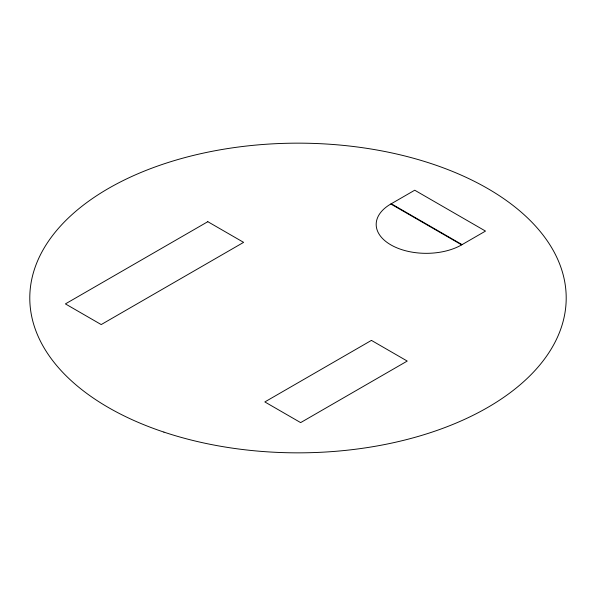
<?xml version="1.0" encoding="UTF-8"?>
<svg xmlns="http://www.w3.org/2000/svg" width="596" height="596" viewBox="0 0 596 596"><rect width="100%" height="100%" fill="white"/><g stroke="black" fill="none" stroke-linecap="round" stroke-linejoin="round"><path stroke-width="0.89" d="M391.267 203.757L414.727 190.213L485.509 231.084L462.056 244.628A50.057 28.899 0 0 1 390.849 244.867A50.057 28.899 0 0 1 391.267 203.757L462.056 244.628M390.849 203.996L461.647 244.867M207.803 221.69L65.404 303.9L101.208 324.574L243.608 242.363L207.803 221.69M371.427 340.39L264.833 401.935L300.645 422.609L407.232 361.064L371.427 340.39M163.9 432.1A268.2 154.841 0 0 0 566.2 298A268.2 154.841 0 0 0 163.9 163.9A268.2 154.841 0 0 0 163.9 432.1"/></g></svg>
